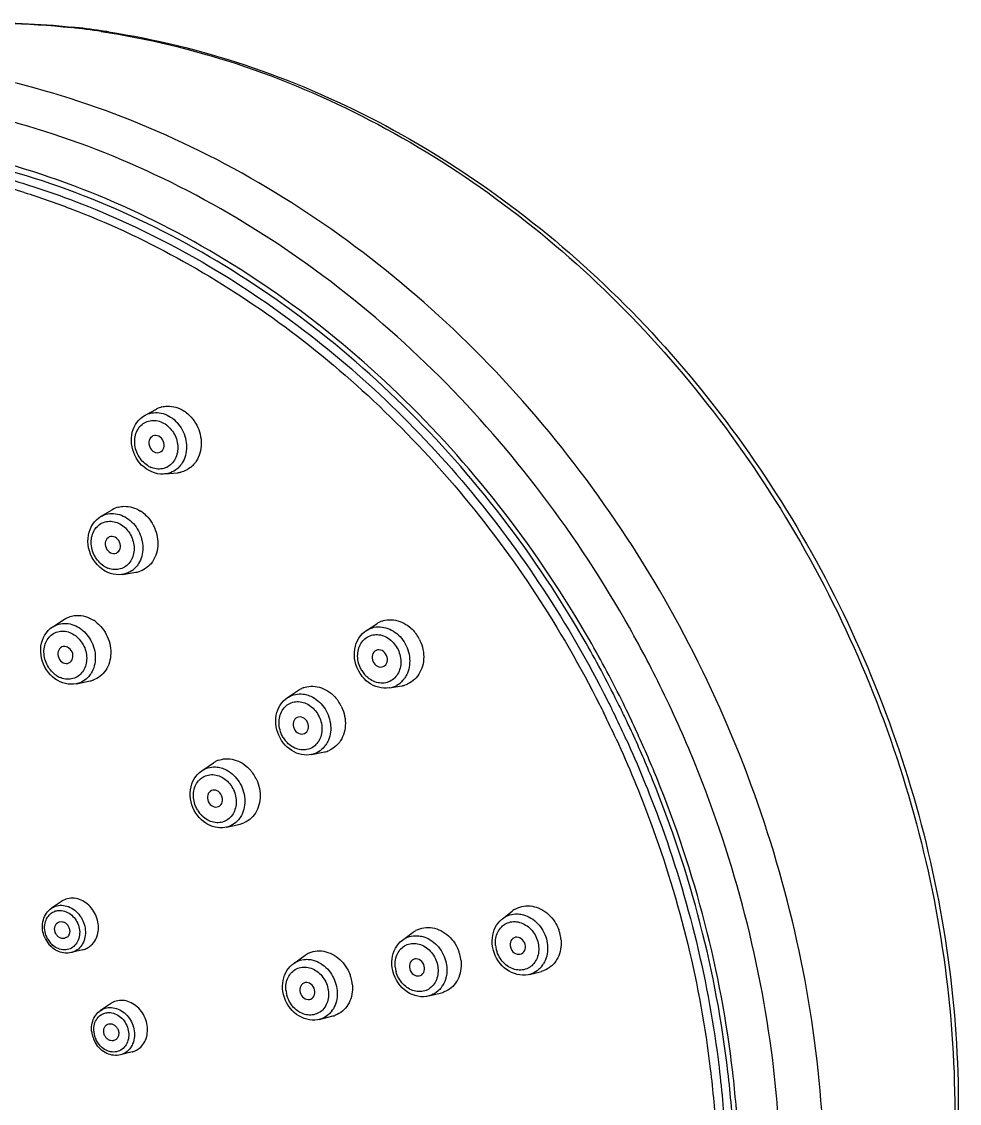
# Model space of a CAD drawing. Extents: x 13222 to 13816, y -23073 to -22653.
# Drawn here: x 13720.34 to 13741.84, y -22792.31 to -22767.52 of the extents above; entities that cross this region are included whole.
import ezdxf

# ---------------------------------------------------------------- set-up
doc = ezdxf.new("R2010")
doc.units = 0
doc.header["$MEASUREMENT"] = 0
doc.layers.get('0').update_dxf_attribs({"linetype": 'CONTINUOUS'})
doc.layers.add('02___PRT_ALL_AXES', color=7, linetype='CONTINUOUS')

msp = doc.modelspace()

# ---------------------------------------------------------------- linework, layer by layer
at = {"color": 7, "linetype": 'Continuous'}
for p, q in [((13723.167, -22776.542), (13723.426, -22776.401)), ((13723.189, -22777.767), (13723.137, -22777.726)), ((13723.215, -22777.784), (13723.189, -22777.767)), ((13723.619, -22777.887), (13723.917, -22777.857)), ((13722.149, -22778.864), (13722.416, -22778.706)), ((13722.183, -22780.065), (13722.127, -22780.02)), ((13722.217, -22780.089), (13722.183, -22780.065)), ((13722.653, -22780.188), (13722.959, -22780.139)), ((13721.049, -22781.392), (13721.322, -22781.216)), ((13728.241, -22781.474), (13728.48, -22781.318)), ((13721.102, -22782.58), (13721.048, -22782.536)), ((13721.134, -22782.601), (13721.102, -22782.58)), ((13728.147, -22782.527), (13728.121, -22782.493)), ((13721.596, -22782.695), (13721.912, -22782.628)), ((13726.433, -22783.013), (13726.686, -22782.845)), ((13728.77, -22782.789), (13729.053, -22782.742)), ((13734.342, -22783.829), (13734.32, -22783.783)), ((13734.431, -22783.774), (13734.414, -22783.737)), ((13726.341, -22784.056), (13726.318, -22784.025)), ((13726.981, -22784.318), (13727.28, -22784.258)), ((13724.467, -22784.688), (13724.734, -22784.508)), ((13724.376, -22785.721), (13724.356, -22785.694)), ((13725.031, -22785.982), (13725.345, -22785.91)), ((13721.249, -22787.685), (13721.02, -22787.84)), ((13731.36, -22788.082), (13731.586, -22787.905)), ((13729.071, -22788.57), (13729.315, -22788.389)), ((13721.744, -22788.79), (13721.476, -22788.857)), ((13731.17, -22788.856), (13731.156, -22788.809)), ((13726.576, -22789.103), (13726.838, -22788.918)), ((13731.197, -22788.922), (13731.17, -22788.856)), ((13728.871, -22789.357), (13728.855, -22789.305)), ((13731.978, -22789.357), (13732.254, -22789.286)), ((13728.898, -22789.425), (13728.871, -22789.357)), ((13729.672, -22789.851), (13729.966, -22789.776)), ((13722.374, -22790.027), (13722.146, -22790.183)), ((13726.363, -22789.887), (13726.349, -22789.843)), ((13726.388, -22789.952), (13726.363, -22789.887)), ((13727.162, -22790.388), (13727.474, -22790.309)), ((13722.87, -22791.132), (13722.601, -22791.199))]:
    msp.add_line(p, q, dxfattribs=at)
for points in [[(13723.137, -22777.726), (13723.088, -22777.681), (13723.043, -22777.631), (13723.002, -22777.577), (13722.965, -22777.519), (13722.933, -22777.459), (13722.906, -22777.395), (13722.885, -22777.33), (13722.869, -22777.263), (13722.858, -22777.196), (13722.854, -22777.129), (13722.855, -22777.062), (13722.862, -22776.996), (13722.875, -22776.932), (13722.894, -22776.87), (13722.918, -22776.811), (13722.947, -22776.756), (13722.982, -22776.704), (13723.021, -22776.657), (13723.064, -22776.614), (13723.111, -22776.577), (13723.167, -22776.542)], [(13723.619, -22777.887), (13723.585, -22777.89), (13723.518, -22777.889), (13723.451, -22777.88), (13723.385, -22777.864), (13723.321, -22777.84), (13723.258, -22777.81), (13723.215, -22777.784)], [(13722.127, -22780.02), (13722.075, -22779.97), (13722.028, -22779.914), (13721.986, -22779.854), (13721.949, -22779.79), (13721.917, -22779.722), (13721.892, -22779.652), (13721.874, -22779.581), (13721.862, -22779.508), (13721.857, -22779.435), (13721.859, -22779.363), (13721.868, -22779.292), (13721.883, -22779.223), (13721.905, -22779.158), (13721.934, -22779.096), (13721.968, -22779.037), (13722.008, -22778.984), (13722.054, -22778.937), (13722.104, -22778.895), (13722.149, -22778.865)], [(13722.654, -22780.188), (13722.63, -22780.191), (13722.566, -22780.195), (13722.503, -22780.192), (13722.439, -22780.182), (13722.376, -22780.165), (13722.315, -22780.142), (13722.255, -22780.112), (13722.217, -22780.089)], [(13721.048, -22782.536), (13720.997, -22782.487), (13720.95, -22782.434), (13720.908, -22782.375), (13720.872, -22782.313), (13720.84, -22782.248), (13720.815, -22782.181), (13720.795, -22782.111), (13720.782, -22782.041), (13720.775, -22781.97), (13720.775, -22781.899), (13720.781, -22781.83), (13720.794, -22781.762), (13720.813, -22781.697), (13720.839, -22781.635), (13720.87, -22781.577), (13720.907, -22781.524), (13720.949, -22781.475), (13720.995, -22781.431), (13721.048, -22781.393)], [(13728.059, -22782.392), (13728.028, -22782.326), (13728.003, -22782.257), (13727.985, -22782.186), (13727.972, -22782.115), (13727.967, -22782.043), (13727.968, -22781.972), (13727.976, -22781.903), (13727.99, -22781.835), (13728.01, -22781.769), (13728.037, -22781.707), (13728.07, -22781.649), (13728.109, -22781.595), (13728.153, -22781.546), (13728.201, -22781.503), (13728.242, -22781.474)], [(13721.599, -22782.694), (13721.584, -22782.697), (13721.524, -22782.705), (13721.463, -22782.707), (13721.402, -22782.702), (13721.342, -22782.691), (13721.282, -22782.673), (13721.223, -22782.65), (13721.166, -22782.621), (13721.134, -22782.601)], [(13728.121, -22782.493), (13728.096, -22782.456), (13728.059, -22782.392)], [(13728.771, -22782.789), (13728.761, -22782.791), (13728.701, -22782.797), (13728.64, -22782.796), (13728.579, -22782.789), (13728.518, -22782.776), (13728.459, -22782.757), (13728.4, -22782.732), (13728.344, -22782.701), (13728.29, -22782.665), (13728.239, -22782.624), (13728.191, -22782.578), (13728.147, -22782.527)], [(13726.263, -22783.937), (13726.232, -22783.876), (13726.208, -22783.812), (13726.188, -22783.747), (13726.174, -22783.68), (13726.166, -22783.614), (13726.164, -22783.547), (13726.167, -22783.481), (13726.176, -22783.417), (13726.191, -22783.354), (13726.211, -22783.294), (13726.237, -22783.237), (13726.267, -22783.183), (13726.303, -22783.132), (13726.344, -22783.087), (13726.389, -22783.046), (13726.435, -22783.012)], [(13726.318, -22784.025), (13726.298, -22783.996), (13726.263, -22783.937)], [(13726.981, -22784.318), (13726.93, -22784.325), (13726.872, -22784.328), (13726.813, -22784.326), (13726.754, -22784.317), (13726.696, -22784.302), (13726.639, -22784.282), (13726.583, -22784.257), (13726.529, -22784.226), (13726.478, -22784.19), (13726.429, -22784.15), (13726.383, -22784.105), (13726.341, -22784.056)], [(13724.296, -22785.598), (13724.266, -22785.534), (13724.241, -22785.467), (13724.222, -22785.399), (13724.209, -22785.329), (13724.203, -22785.26), (13724.202, -22785.191), (13724.208, -22785.123), (13724.221, -22785.056), (13724.239, -22784.992), (13724.263, -22784.931), (13724.293, -22784.874), (13724.329, -22784.82), (13724.37, -22784.771), (13724.415, -22784.727), (13724.469, -22784.687)], [(13724.356, -22785.694), (13724.333, -22785.66), (13724.296, -22785.598)], [(13725.031, -22785.983), (13724.996, -22785.989), (13724.941, -22785.995), (13724.885, -22785.996), (13724.828, -22785.991), (13724.772, -22785.981), (13724.716, -22785.965), (13724.661, -22785.944), (13724.608, -22785.918), (13724.557, -22785.888), (13724.507, -22785.852), (13724.461, -22785.813), (13724.417, -22785.769), (13724.376, -22785.721)], [(13731.135, -22788.714), (13731.128, -22788.649), (13731.126, -22788.584), (13731.13, -22788.52), (13731.139, -22788.458), (13731.153, -22788.397), (13731.173, -22788.338), (13731.198, -22788.283), (13731.228, -22788.23), (13731.262, -22788.181), (13731.3, -22788.136), (13731.343, -22788.096), (13731.36, -22788.082)], [(13728.833, -22789.202), (13728.826, -22789.135), (13728.825, -22789.068), (13728.83, -22789.002), (13728.841, -22788.937), (13728.858, -22788.875), (13728.88, -22788.815), (13728.908, -22788.758), (13728.94, -22788.706), (13728.978, -22788.657), (13729.02, -22788.613), (13729.07, -22788.57)], [(13731.156, -22788.809), (13731.148, -22788.779), (13731.135, -22788.714)], [(13731.978, -22789.357), (13731.95, -22789.363), (13731.887, -22789.372), (13731.824, -22789.374), (13731.76, -22789.369), (13731.696, -22789.357), (13731.634, -22789.339), (13731.572, -22789.314), (13731.513, -22789.283), (13731.456, -22789.246), (13731.403, -22789.203), (13731.353, -22789.156), (13731.307, -22789.103), (13731.265, -22789.047), (13731.228, -22788.986), (13731.197, -22788.922)], [(13726.329, -22789.749), (13726.322, -22789.684), (13726.32, -22789.62), (13726.324, -22789.556), (13726.333, -22789.494), (13726.347, -22789.433), (13726.367, -22789.375), (13726.391, -22789.319), (13726.421, -22789.267), (13726.455, -22789.218), (13726.494, -22789.174), (13726.536, -22789.133), (13726.576, -22789.103)], [(13728.855, -22789.305), (13728.846, -22789.27), (13728.833, -22789.202)], [(13729.672, -22789.851), (13729.62, -22789.861), (13729.555, -22789.868), (13729.49, -22789.867), (13729.424, -22789.858), (13729.358, -22789.842), (13729.294, -22789.819), (13729.232, -22789.79), (13729.173, -22789.753), (13729.116, -22789.711), (13729.063, -22789.663), (13729.015, -22789.61), (13728.971, -22789.552), (13728.932, -22789.49), (13728.898, -22789.425)], [(13726.349, -22789.843), (13726.342, -22789.813), (13726.329, -22789.749)], [(13727.162, -22790.388), (13727.12, -22790.397), (13727.059, -22790.404), (13726.997, -22790.404), (13726.935, -22790.398), (13726.873, -22790.385), (13726.812, -22790.366), (13726.752, -22790.34), (13726.695, -22790.309), (13726.64, -22790.272), (13726.588, -22790.229), (13726.539, -22790.182), (13726.495, -22790.13), (13726.455, -22790.074), (13726.419, -22790.015), (13726.388, -22789.952)]]:
    msp.add_lwpolyline(points, dxfattribs=at)
for centre, radius, start, end in [((13719.497, -22785.552), 18.005, 81.4991, 83.6721), ((13719.563, -22785.701), 18.159, 81.7744, 83.9295), ((13719.542, -22785.848), 18.307, 81.2363, 81.7766), ((13714.838, -22789.069), 18.49, 72.5043, 74.5164), ((13723.691, -22776.886), 0.553, 104.6541, 118.6466), ((13723.643, -22777.09), 0.768, 56.0429, 57.1358), ((13723.632, -22777.107), 0.789, 51.9231, 56.0297), ((13723.523, -22777.224), 0.557, 237.1401, 241.3565), ((13723.511, -22777.246), 0.532, 241.336, 247.7409), ((13723.859, -22777.286), 0.574, 275.8324, 283.3575), ((13722.697, -22779.177), 0.549, 104.7324, 120.8679), ((13722.649, -22779.384), 0.768, 56.0757, 57.1359), ((13722.638, -22779.401), 0.789, 51.9235, 56.0623), ((13722.525, -22779.53), 0.556, 237.1399, 241.363), ((13722.513, -22779.552), 0.531, 241.3428, 247.7157), ((13722.566, -22779.672), 0.524, 303.3985, 316.1402), ((13722.872, -22779.587), 0.559, 279.0075, 289.4672), ((13721.57, -22781.884), 0.768, 56.1048, 57.1359), ((13721.558, -22781.901), 0.788, 51.9139, 56.091), ((13728.787, -22781.787), 0.56, 115.533, 123.1734), ((13728.79, -22781.794), 0.567, 109.0499, 115.5514), ((13728.667, -22782.071), 0.884, 35.762, 40.5627), ((13728.661, -22782.076), 0.892, 35.2499, 35.7681), ((13728.646, -22782.086), 0.91, 26.3241, 35.2249), ((13721.441, -22782.043), 0.554, 237.1396, 241.3747), ((13721.429, -22782.065), 0.529, 241.3549, 247.6986), ((13721.445, -22782.154), 0.572, 322.2769, 328.2461), ((13721.797, -22782.088), 0.552, 281.9626, 289.2109), ((13728.708, -22782.05), 0.665, 211.0823, 215.768), ((13728.693, -22782.062), 0.647, 215.7434, 225.1771), ((13726.992, -22783.307), 0.554, 115.7485, 123.5931), ((13726.996, -22783.313), 0.562, 109.232, 115.7673), ((13728.684, -22782.274), 0.523, 279.6121, 300.743), ((13728.677, -22782.265), 0.533, 300.8585, 313.4877), ((13728.959, -22782.184), 0.566, 279.5237, 286.7362), ((13726.871, -22783.597), 0.884, 35.7618, 40.5612), ((13726.865, -22783.602), 0.892, 35.2664, 35.7681), ((13726.85, -22783.612), 0.91, 26.3275, 35.2415), ((13710.642, -22794.739), 25.902, 24.821, 26.2587), ((13710.635, -22794.741), 26.097, 25.586, 26.2545), ((13710.544, -22794.782), 26.301, 24.8302, 26.2461), ((13710.614, -22794.751), 25.726, 24.8135, 26.261), ((13710.625, -22794.746), 26.108, 24.8279, 25.586), ((13726.904, -22783.583), 0.664, 211.0936, 215.768), ((13726.889, -22783.594), 0.646, 215.7431, 225.1546), ((13726.846, -22783.777), 0.565, 319.7233, 325.7835), ((13710.637, -22794.741), 25.906, 24.572, 24.821), ((13727.169, -22783.706), 0.563, 281.3842, 292.797), ((13725.041, -22784.964), 0.549, 116.1177, 123.973), ((13725.044, -22784.97), 0.557, 109.5586, 116.1367), ((13724.918, -22785.257), 0.884, 35.7616, 40.5689), ((13724.911, -22785.262), 0.892, 35.281, 35.7681), ((13724.896, -22785.272), 0.91, 26.3133, 35.256), ((13724.94, -22785.253), 0.663, 211.1013, 215.768), ((13724.925, -22785.264), 0.644, 215.7429, 225.1393), ((13725.22, -22785.366), 0.558, 282.9912, 292.3848), ((13731.939, -22788.356), 0.573, 119.5092, 128.0705), ((13721.466, -22788.251), 0.652, 204.7364, 214.5514), ((13721.41, -22788.277), 0.545, 210.0984, 215.7559), ((13729.652, -22788.845), 0.566, 119.778, 126.5248), ((13729.645, -22788.834), 0.554, 113.3261, 119.7822), ((13731.799, -22788.649), 0.91, 16.0297, 20.3143), ((13731.806, -22788.646), 0.902, 15.5978, 16.0243), ((13731.82, -22788.643), 0.888, 6.0608, 15.6231), ((13721.455, -22788.259), 0.638, 214.5767, 215.7676), ((13721.445, -22788.266), 0.627, 215.7369, 225.842), ((13721.393, -22788.29), 0.524, 215.715, 227.2002), ((13731.85, -22788.627), 0.649, 186.2255, 190.9115), ((13731.862, -22788.624), 0.662, 190.9084, 195.6111), ((13727.157, -22789.372), 0.554, 113.7706, 125.2047), ((13729.507, -22789.142), 0.911, 16.016, 20.3124), ((13729.515, -22789.14), 0.903, 15.5978, 16.0106), ((13729.528, -22789.137), 0.889, 6.0634, 15.6237), ((13729.548, -22789.123), 0.648, 186.2479, 190.9229), ((13729.56, -22789.12), 0.661, 190.9198, 195.6111), ((13731.811, -22788.813), 0.576, 317.2605, 329.2354), ((13732.115, -22788.741), 0.562, 284.2971, 290.4517), ((13727.014, -22789.679), 0.91, 15.6045, 20.3205), ((13727.034, -22789.673), 0.888, 6.0479, 15.6244), ((13727.041, -22789.662), 0.646, 186.2632, 190.9307), ((13727.053, -22789.659), 0.659, 190.9276, 195.611), ((13729.498, -22789.307), 0.58, 323.3796, 329.3175), ((13729.829, -22789.237), 0.556, 284.1827, 290.2131), ((13726.989, -22789.85), 0.575, 323.4956, 329.4409), ((13727.34, -22789.775), 0.551, 284.0669, 289.8177), ((13722.568, -22790.599), 0.628, 185.0458, 190.3512), ((13722.58, -22790.596), 0.64, 190.3463, 195.602), ((13722.584, -22790.596), 0.644, 195.5981, 196.5094), ((13722.593, -22790.593), 0.654, 196.5268, 206.1366), ((13722.516, -22790.621), 0.526, 184.2472, 189.9192), ((13722.53, -22790.619), 0.54, 189.9137, 195.6053), ((13722.542, -22790.615), 0.553, 195.6233, 206.7052)]:
    msp.add_arc(centre, radius, start, end, dxfattribs=at)
at = {"color": 7, "linetype": 'Continuous', "extrusion": (0, 0, -1)}
for centre, major_axis, ratio in [((13723.429, -22777.201), (-0.08, 0.186), 0.837437), ((13722.428, -22779.515), (-0.081, 0.184), 0.8369), ((13721.341, -22782.035), (-0.082, 0.183), 0.836588), ((13728.548, -22782.114), (-0.082, 0.185), 0.83997), ((13726.738, -22783.652), (-0.082, 0.184), 0.837915), ((13724.77, -22785.326), (-0.082, 0.183), 0.836773), ((13731.712, -22788.699), (-0.084, 0.184), 0.840177), ((13729.402, -22789.196), (-0.083, 0.184), 0.837997), ((13726.889, -22789.737), (-0.082, 0.183), 0.836788)]:
    msp.add_ellipse(centre, major_axis=major_axis, ratio=ratio, dxfattribs=at)
at = {"color": 7, "linetype": 'Continuous'}
for points, start_tangent, end_tangent in [([(13716.171, -22767.897), (13718.421, -22767.588), (13721.482, -22767.657)], (0.978866, 0.204502), (0.993915, -0.110146)), ([(13716.171, -22767.897), (13719.212, -22767.549), (13721.483, -22767.644)], (0.978854, 0.204561), (0.994397, -0.10571)), ([(13722.159, -22767.745), (13725.277, -22768.49), (13728.316, -22769.774), (13731.198, -22771.563), (13733.849, -22773.813), (13736.201, -22776.466), (13738.194, -22779.453), (13739.777, -22782.699), (13740.911, -22786.121), (13741.565, -22789.631), (13741.723, -22793.14), (13741.382, -22796.558), (13740.549, -22799.797), (13739.247, -22802.775), (13737.551, -22805.362)], (0.989019, -0.147788), (-0.618485, -0.785797)), ([(13722.332, -22767.754), (13725.454, -22768.512), (13728.49, -22769.804), (13731.37, -22771.601), (13734.013, -22773.853), (13736.354, -22776.506), (13738.333, -22779.488), (13739.902, -22782.726), (13741.019, -22786.137), (13741.658, -22789.634), (13741.802, -22793.131), (13741.449, -22796.535), (13740.606, -22799.765), (13739.298, -22802.732), (13737.558, -22805.368)], (0.988326, -0.152357), (-0.621625, -0.783315)), ([(13734.34, -22807.739), (13736.152, -22804.996), (13737.51, -22801.902), (13738.379, -22798.535), (13738.737, -22794.983), (13738.575, -22791.335), (13737.897, -22787.685), (13736.721, -22784.126), (13735.076, -22780.75), (13733.005, -22777.643), (13730.561, -22774.884), (13727.805, -22772.543), (13724.809, -22770.682), (13721.649, -22769.347), (13718.407, -22768.572)], (0.62277, 0.782405), (-0.989019, 0.147788)), ([(13734.971, -22782.733), (13734.166, -22781.222), (13732.144, -22778.19), (13729.758, -22775.498), (13727.069, -22773.215), (13724.145, -22771.399), (13721.062, -22770.097), (13717.898, -22769.341)], (-0.442198, 0.896918), (-0.989019, 0.147788)), ([(13734.134, -22783.151), (13733.356, -22781.69), (13731.414, -22778.782), (13729.123, -22776.199), (13726.542, -22774.009), (13723.736, -22772.267), (13720.777, -22771.017), (13717.74, -22770.292), (13714.703, -22770.11), (13711.744, -22770.475), (13709.349, -22771.208)], (-0.442229, 0.896902), (-0.929406, -0.36906)), ([(13734.04, -22783.197), (13733.277, -22781.763), (13731.354, -22778.878), (13729.085, -22776.317), (13726.528, -22774.143), (13723.747, -22772.413), (13720.815, -22771.171), (13717.807, -22770.449), (13714.797, -22770.266), (13711.865, -22770.626), (13709.418, -22771.382)], (-0.442359, 0.896838), (-0.927446, -0.373957)), ([(13709.474, -22771.525), (13711.446, -22770.894), (13713.913, -22770.491), (13716.451, -22770.481), (13719.013, -22770.864), (13720.452, -22771.252)], (0.929474, 0.368886), (0.954395, -0.298545)), ([(13720.397, -22771.435), (13721.45, -22771.801), (13723.9, -22772.933), (13726.234, -22774.412), (13728.408, -22776.212), (13730.382, -22778.298), (13732.119, -22780.632), (13733.587, -22783.17), (13733.686, -22783.368)], (0.953755, -0.300584), (0.442462, -0.896787)), ([(13720.452, -22771.252), (13721.551, -22771.633), (13724.018, -22772.772), (13726.368, -22774.262), (13728.557, -22776.074), (13730.544, -22778.174), (13732.293, -22780.524), (13733.77, -22783.079), (13733.87, -22783.28)], (0.954395, -0.298545), (0.442426, -0.896805)), ([(13723.551, -22776.351), (13723.678, -22776.333), (13723.873, -22776.358), (13724.06, -22776.445)], (0.967305, 0.253614), (0.839969, -0.542634)), ([(13723.221, -22777.692), (13723.103, -22777.591), (13723.01, -22777.459), (13722.95, -22777.307), (13722.929, -22777.148), (13722.948, -22776.995), (13723.006, -22776.859), (13723.098, -22776.752), (13723.216, -22776.684), (13723.351, -22776.659), (13723.491, -22776.678), (13723.625, -22776.741)], (-0.84006, 0.542493), (0.840102, -0.542428)), ([(13723.167, -22776.542), (13723.233, -22776.512), (13723.404, -22776.479), (13723.582, -22776.503), (13723.753, -22776.583)], (0.878041, 0.478586), (0.840038, -0.542528)), ([(13723.753, -22776.583), (13723.902, -22776.71), (13724.019, -22776.877), (13724.093, -22777.068), (13724.118, -22777.269), (13724.092, -22777.463), (13724.018, -22777.635), (13723.983, -22777.684)], (0.840006, -0.542578), (-0.615127, -0.788428)), ([(13724.118, -22776.486), (13724.224, -22776.585), (13724.351, -22776.767), (13724.43, -22776.978), (13724.456, -22777.198), (13724.424, -22777.411), (13724.34, -22777.594), (13724.259, -22777.695)], (0.78733, -0.616532), (-0.709456, -0.70475)), ([(13723.625, -22776.741), (13723.743, -22776.841), (13723.836, -22776.972), (13723.896, -22777.123), (13723.917, -22777.282), (13723.899, -22777.436), (13723.841, -22777.572), (13723.75, -22777.679), (13723.631, -22777.748), (13723.496, -22777.774), (13723.355, -22777.754), (13723.31, -22777.738)], (0.840048, -0.542512), (-0.925709, 0.378236)), ([(13723.9, -22777.77), (13723.75, -22777.857), (13723.62, -22777.887)], (-0.769229, -0.638973), (-0.994795, -0.101901)), ([(13723.983, -22777.684), (13723.9, -22777.77)], (-0.615127, -0.788428), (-0.769229, -0.638973)), ([(13724.259, -22777.695), (13724.211, -22777.737), (13724.051, -22777.827), (13723.991, -22777.844)], (-0.709456, -0.70475), (-0.972877, -0.231323)), ([(13722.558, -22778.646), (13722.684, -22778.628), (13722.879, -22778.653), (13723.066, -22778.739)], (0.966973, 0.254878), (0.839969, -0.542634)), ([(13722.149, -22778.865), (13722.232, -22778.825), (13722.402, -22778.792), (13722.579, -22778.817), (13722.749, -22778.896)], (0.858995, 0.511983), (0.840037, -0.542529)), ([(13722.749, -22778.896), (13722.899, -22779.023), (13723.015, -22779.188), (13723.089, -22779.379), (13723.115, -22779.578), (13723.09, -22779.771), (13723.017, -22779.941)], (0.840008, -0.542575), (-0.528542, -0.848907)), ([(13723.124, -22778.78), (13723.23, -22778.879), (13723.356, -22779.062), (13723.436, -22779.272), (13723.461, -22779.491), (13723.43, -22779.703), (13723.346, -22779.885), (13723.328, -22779.911)], (0.787336, -0.616524), (-0.591305, -0.806448)), ([(13722.223, -22779.997), (13722.106, -22779.896), (13722.013, -22779.765), (13721.953, -22779.615), (13721.932, -22779.457), (13721.951, -22779.304), (13722.008, -22779.169), (13722.099, -22779.064), (13722.217, -22778.996), (13722.351, -22778.97), (13722.491, -22778.99), (13722.624, -22779.052)], (-0.840058, 0.542496), (0.840099, -0.542433)), ([(13722.624, -22779.052), (13722.742, -22779.152), (13722.835, -22779.283), (13722.894, -22779.433), (13722.916, -22779.591), (13722.897, -22779.744), (13722.84, -22779.879), (13722.749, -22779.985), (13722.632, -22780.053), (13722.497, -22780.079), (13722.357, -22780.059), (13722.312, -22780.043)], (0.840051, -0.542507), (-0.925541, 0.378647)), ([(13722.854, -22780.11), (13722.752, -22780.162), (13722.654, -22780.188)], (-0.835078, -0.550131), (-0.987191, -0.159541)), ([(13723.017, -22779.941), (13722.944, -22780.035)], (-0.528542, -0.848907), (-0.693855, -0.720115)), ([(13723.328, -22779.911), (13723.218, -22780.026), (13723.058, -22780.114)], (-0.591305, -0.806448), (-0.942547, -0.334073)), ([(13721.478, -22781.147), (13721.605, -22781.128), (13721.799, -22781.153), (13721.986, -22781.239)], (0.966215, 0.257736), (0.839969, -0.542634)), ([(13721.049, -22781.392), (13721.146, -22781.343), (13721.315, -22781.311), (13721.491, -22781.335), (13721.661, -22781.414)], (0.840602, 0.541654), (0.840037, -0.542529)), ([(13721.322, -22781.216), (13721.418, -22781.167), (13721.478, -22781.147)], (0.840528, 0.541768), (0.966215, 0.257736)), ([(13722.044, -22781.281), (13722.15, -22781.38), (13722.277, -22781.562), (13722.357, -22781.773), (13722.381, -22781.992), (13722.349, -22782.203), (13722.265, -22782.384), (13722.137, -22782.522), (13721.979, -22782.609)], (0.787237, -0.61665), (-0.944169, -0.329461)), ([(13728.605, -22781.257), (13728.667, -22781.24), (13728.86, -22781.23), (13729.056, -22781.283), (13729.235, -22781.395), (13729.339, -22781.497)], (0.945234, 0.326393), (0.650382, -0.759607)), ([(13721.14, -22782.509), (13721.022, -22782.409), (13720.93, -22782.278), (13720.871, -22782.129), (13720.849, -22781.972), (13720.868, -22781.82), (13720.925, -22781.686), (13721.015, -22781.581), (13721.132, -22781.513), (13721.266, -22781.488), (13721.405, -22781.508), (13721.538, -22781.57)], (-0.840057, 0.542497), (0.840096, -0.542438)), ([(13721.538, -22781.57), (13721.656, -22781.67), (13721.748, -22781.8), (13721.808, -22781.949), (13721.829, -22782.106), (13721.811, -22782.258), (13721.754, -22782.392), (13721.663, -22782.497), (13721.546, -22782.565), (13721.413, -22782.59), (13721.273, -22782.571), (13721.228, -22782.555)], (0.840054, -0.542502), (-0.925426, 0.378928)), ([(13721.661, -22781.414), (13721.81, -22781.541), (13721.926, -22781.706), (13722.001, -22781.896), (13722.027, -22782.094), (13722.003, -22782.286), (13721.931, -22782.455)], (0.84001, -0.542571), (-0.526479, -0.850188)), ([(13728.138, -22782.394), (13728.09, -22782.298), (13728.048, -22782.142), (13728.045, -22781.984), (13728.083, -22781.838), (13728.157, -22781.714), (13728.263, -22781.625), (13728.391, -22781.576), (13728.53, -22781.571), (13728.67, -22781.612), (13728.799, -22781.694), (13728.905, -22781.809)], (-0.516387, 0.856356), (0.584688, -0.811258)), ([(13728.242, -22781.474), (13728.26, -22781.463), (13728.422, -22781.4), (13728.6, -22781.394), (13728.777, -22781.444), (13728.941, -22781.546), (13729.077, -22781.693)], (0.837885, 0.545848), (0.584601, -0.811321)), ([(13728.905, -22781.809), (13728.983, -22781.95), (13729.025, -22782.105), (13729.028, -22782.263), (13728.991, -22782.409), (13728.917, -22782.532), (13728.812, -22782.623), (13728.684, -22782.672), (13728.545, -22782.677), (13728.404, -22782.637), (13728.275, -22782.555), (13728.237, -22782.52)], (0.584615, -0.811311), (-0.709865, 0.704338)), ([(13729.077, -22781.693), (13729.175, -22781.872), (13729.228, -22782.069), (13729.229, -22782.268), (13729.181, -22782.453), (13729.122, -22782.561)], (0.584557, -0.811352), (-0.564716, -0.825285)), ([(13729.461, -22781.683), (13729.492, -22781.751), (13729.548, -22781.967), (13729.549, -22782.186), (13729.493, -22782.387), (13729.385, -22782.557)], (0.443725, -0.896163), (-0.66437, -0.747403)), ([(13721.816, -22782.588), (13721.668, -22782.674), (13721.599, -22782.694)], (-0.768045, -0.640396), (-0.977082, -0.212861)), ([(13721.897, -22782.504), (13721.816, -22782.588)], (-0.612068, -0.790806), (-0.768045, -0.640396)), ([(13729.122, -22782.561), (13729.085, -22782.609), (13729.044, -22782.652)], (-0.564716, -0.825285), (-0.726322, -0.687354)), ([(13729.385, -22782.557), (13729.238, -22782.676), (13729.122, -22782.726)], (-0.66437, -0.747403), (-0.957687, -0.287811)), ([(13726.811, -22782.783), (13726.873, -22782.766), (13727.065, -22782.755), (13727.26, -22782.808), (13727.439, -22782.92), (13727.543, -22783.022)], (0.944192, 0.329396), (0.650365, -0.759622)), ([(13737.747, -22793.929), (13737.584, -22791.549), (13736.921, -22787.988), (13735.772, -22784.516), (13734.971, -22782.733)], (-0.021134, 0.999777), (-0.442198, 0.896918)), ([(13726.335, -22783.926), (13726.287, -22783.831), (13726.245, -22783.675), (13726.242, -22783.518), (13726.279, -22783.373), (13726.353, -22783.25), (13726.458, -22783.161), (13726.585, -22783.112), (13726.723, -22783.108), (13726.862, -22783.149), (13726.991, -22783.23), (13727.097, -22783.345)], (-0.516553, 0.856255), (0.584683, -0.811262)), ([(13726.435, -22783.012), (13726.454, -22783), (13726.615, -22782.938), (13726.791, -22782.931), (13726.85, -22782.942)], (0.834667, 0.550755), (0.974314, -0.225196)), ([(13726.85, -22782.942), (13726.967, -22782.982), (13727.13, -22783.084), (13727.266, -22783.23)], (0.974314, -0.225196), (0.5846, -0.811321)), ([(13727.097, -22783.345), (13727.174, -22783.486), (13727.217, -22783.641), (13727.219, -22783.797), (13727.183, -22783.943), (13727.109, -22784.065), (13727.005, -22784.155), (13726.878, -22784.204), (13726.739, -22784.208), (13726.6, -22784.168), (13726.471, -22784.087), (13726.433, -22784.052)], (0.584618, -0.811308), (-0.70959, 0.704615)), ([(13727.266, -22783.23), (13727.364, -22783.409), (13727.416, -22783.605), (13727.419, -22783.803), (13727.371, -22783.987), (13727.313, -22784.094)], (0.58456, -0.81135), (-0.562712, -0.826653)), ([(13727.666, -22783.208), (13727.696, -22783.276), (13727.752, -22783.492), (13727.753, -22783.71), (13727.697, -22783.91), (13727.59, -22784.079), (13727.443, -22784.197), (13727.387, -22784.225)], (0.443775, -0.896138), (-0.921825, -0.387606)), ([(13736.663, -22793.184), (13736.531, -22791.586), (13735.898, -22788.199), (13734.804, -22784.896), (13734.342, -22783.829)], (-0.04978, 0.99876), (-0.418138, 0.908384)), ([(13736.77, -22793.112), (13736.642, -22791.6), (13736.003, -22788.182), (13734.898, -22784.851), (13734.431, -22783.774)], (-0.053927, 0.998545), (-0.418537, 0.9082)), ([(13733.966, -22783.955), (13734.757, -22785.865), (13735.61, -22788.666), (13736.127, -22791.523), (13736.262, -22793.031)], (0.419666, -0.907678), (0.057432, -0.998349)), ([(13734.197, -22783.968), (13734.949, -22785.792), (13735.807, -22788.613), (13736.328, -22791.489), (13736.473, -22793.192)], (0.415837, -0.909439), (0.049732, -0.998763)), ([(13727.277, -22784.142), (13727.144, -22784.255), (13726.982, -22784.317)], (-0.646848, -0.762619), (-0.980371, -0.197163)), ([(13724.468, -22784.687), (13724.49, -22784.673), (13724.65, -22784.611), (13724.824, -22784.605), (13724.883, -22784.616)], (0.830954, 0.556341), (0.97385, -0.227193)), ([(13724.858, -22784.446), (13724.919, -22784.428), (13725.111, -22784.417), (13725.306, -22784.469), (13725.485, -22784.58), (13725.589, -22784.683)], (0.9423, 0.334769), (0.650469, -0.759533)), ([(13724.373, -22785.595), (13724.325, -22785.5), (13724.283, -22785.345), (13724.28, -22785.189), (13724.317, -22785.044), (13724.39, -22784.923), (13724.494, -22784.834), (13724.62, -22784.786), (13724.758, -22784.781), (13724.897, -22784.821), (13725.025, -22784.903), (13725.131, -22785.018)], (-0.516667, 0.856186), (0.584679, -0.811265)), ([(13724.883, -22784.616), (13724.999, -22784.656), (13725.161, -22784.758), (13725.297, -22784.904)], (0.97385, -0.227193), (0.584601, -0.811321)), ([(13725.131, -22785.018), (13725.208, -22785.157), (13725.25, -22785.312), (13725.253, -22785.468), (13725.216, -22785.613), (13725.143, -22785.734), (13725.039, -22785.823), (13724.913, -22785.872), (13724.775, -22785.876), (13724.637, -22785.836), (13724.509, -22785.755), (13724.471, -22785.72)], (0.584623, -0.811305), (-0.709403, 0.704804)), ([(13725.297, -22784.904), (13725.395, -22785.082), (13725.447, -22785.277), (13725.45, -22785.475), (13725.403, -22785.657), (13725.377, -22785.713)], (0.584564, -0.811348), (-0.473397, -0.880849)), ([(13725.712, -22784.869), (13725.742, -22784.938), (13725.799, -22785.153), (13725.799, -22785.371), (13725.743, -22785.571), (13725.635, -22785.739), (13725.488, -22785.856), (13725.432, -22785.882)], (0.443553, -0.896248), (-0.924586, -0.380974)), ([(13725.31, -22785.811), (13725.179, -22785.923), (13725.033, -22785.982)], (-0.645315, -0.763917), (-0.974324, -0.225151)), ([(13725.377, -22785.713), (13725.31, -22785.811)], (-0.473397, -0.880849), (-0.645315, -0.763917)), ([(13721.02, -22787.84), (13721.113, -22787.794), (13721.26, -22787.772), (13721.413, -22787.803), (13721.555, -22787.886), (13721.674, -22788.011)], (0.827358, 0.561675), (0.584508, -0.811388)), ([(13731.657, -22787.857), (13731.713, -22787.83), (13731.898, -22787.786), (13732.096, -22787.804), (13732.286, -22787.884), (13732.456, -22788.019), (13732.589, -22788.197), (13732.652, -22788.333)], (0.870396, 0.492352), (0.347094, -0.93783)), ([(13720.874, -22788.524), (13720.85, -22788.466), (13720.815, -22788.285), (13720.835, -22788.107), (13720.906, -22787.954), (13721.02, -22787.84)], (-0.418694, 0.908127), (0.826884, 0.562373)), ([(13720.939, -22788.551), (13720.895, -22788.455), (13720.865, -22788.298), (13720.884, -22788.146), (13720.95, -22788.018), (13721.016, -22787.953)], (-0.501646, 0.865073), (0.802515, 0.596632)), ([(13721.016, -22787.953), (13721.054, -22787.929), (13721.139, -22787.897)], (0.802515, 0.596632), (0.975437, 0.220279)), ([(13721.139, -22787.897), (13721.183, -22787.89), (13721.323, -22787.906), (13721.456, -22787.975), (13721.565, -22788.086)], (0.975437, 0.220279), (0.584508, -0.811388)), ([(13721.674, -22788.011), (13721.757, -22788.166), (13721.797, -22788.336), (13721.789, -22788.505), (13721.734, -22788.656)], (0.584508, -0.811388), (-0.489655, -0.871916)), ([(13731.361, -22788.081), (13731.49, -22788.007), (13731.661, -22787.97), (13731.721, -22787.97)], (0.787589, 0.616201), (0.998279, -0.058646)), ([(13731.721, -22787.97), (13731.841, -22787.99), (13732.015, -22788.065), (13732.168, -22788.19), (13732.289, -22788.353), (13732.368, -22788.541)], (0.998279, -0.058646), (0.268991, -0.963143)), ([(13721.565, -22788.086), (13721.638, -22788.227), (13721.668, -22788.384), (13721.648, -22788.535), (13721.583, -22788.664), (13721.479, -22788.752), (13721.349, -22788.791), (13721.209, -22788.776), (13721.076, -22788.707), (13721.037, -22788.674)], (0.584508, -0.811388), (-0.734571, 0.678531)), ([(13721.138, -22788.451), (13721.103, -22788.381), (13721.093, -22788.305), (13721.11, -22788.234), (13721.15, -22788.18), (13721.161, -22788.172)], (-0.584508, 0.811388), (0.818408, 0.574637)), ([(13721.161, -22788.172), (13721.208, -22788.15), (13721.275, -22788.149), (13721.341, -22788.178), (13721.395, -22788.231)], (0.818408, 0.574637), (0.584508, -0.811388)), ([(13721.395, -22788.231), (13721.429, -22788.301), (13721.439, -22788.377), (13721.423, -22788.447), (13721.382, -22788.502), (13721.324, -22788.531), (13721.323, -22788.532)], (0.584508, -0.811388), (-0.973633, -0.22812)), ([(13729.426, -22788.325), (13729.609, -22788.281), (13729.806, -22788.299), (13729.996, -22788.378), (13730.165, -22788.513), (13730.298, -22788.691), (13730.361, -22788.826)], (0.918377, 0.395707), (0.347064, -0.937842)), ([(13731.205, -22788.697), (13731.201, -22788.645), (13731.217, -22788.491), (13731.273, -22788.355), (13731.362, -22788.246), (13731.479, -22788.175), (13731.614, -22788.146), (13731.756, -22788.163), (13731.893, -22788.224), (13732.013, -22788.323), (13732.108, -22788.453), (13732.169, -22788.601)], (-0.108262, 0.994122), (0.269094, -0.963114)), ([(13721.323, -22788.532), (13721.257, -22788.532), (13721.192, -22788.504), (13721.138, -22788.451)], (-0.973633, -0.22812), (-0.584508, 0.811388)), ([(13729.071, -22788.57), (13729.186, -22788.505), (13729.356, -22788.469), (13729.475, -22788.476)], (0.804069, 0.594536), (0.986474, -0.163916)), ([(13729.475, -22788.476), (13729.534, -22788.489), (13729.707, -22788.564), (13729.859, -22788.689), (13729.979, -22788.851), (13730.057, -22789.04)], (0.986474, -0.163916), (0.268991, -0.963143)), ([(13732.368, -22788.541), (13732.398, -22788.741), (13732.376, -22788.935), (13732.306, -22789.107)], (0.268941, -0.963157), (-0.51242, -0.858735)), ([(13732.703, -22788.549), (13732.707, -22788.622), (13732.683, -22788.834), (13732.604, -22789.023), (13732.525, -22789.127)], (0.104968, -0.994476), (-0.690039, -0.723772)), ([(13721.476, -22788.857), (13721.332, -22788.869), (13721.186, -22788.833), (13721.049, -22788.751), (13721.009, -22788.715)], (-0.96999, -0.243143), (-0.717949, 0.696096)), ([(13721.734, -22788.656), (13721.638, -22788.774), (13721.51, -22788.847), (13721.476, -22788.857)], (-0.489655, -0.871916), (-0.970191, -0.242341)), ([(13728.904, -22789.193), (13728.9, -22789.141), (13728.916, -22788.988), (13728.971, -22788.852), (13729.06, -22788.745), (13729.176, -22788.674), (13729.31, -22788.645), (13729.45, -22788.662), (13729.586, -22788.722), (13729.706, -22788.821), (13729.8, -22788.95), (13729.861, -22789.098)], (-0.10865, 0.99408), (0.269089, -0.963115)), ([(13732.169, -22788.601), (13732.193, -22788.758), (13732.177, -22788.911), (13732.122, -22789.048), (13732.033, -22789.156), (13731.917, -22789.228), (13731.782, -22789.257), (13731.64, -22789.241), (13731.503, -22789.181), (13731.382, -22789.081), (13731.287, -22788.951), (13731.225, -22788.802)], (0.269008, -0.963138), (-0.269085, 0.963116)), ([(13726.576, -22789.103), (13726.68, -22789.047), (13726.848, -22789.011), (13726.965, -22789.018)], (0.818004, 0.575212), (0.986064, -0.166369)), ([(13726.934, -22788.864), (13727.115, -22788.819), (13727.311, -22788.836), (13727.501, -22788.915), (13727.671, -22789.049), (13727.803, -22789.227), (13727.867, -22789.363)], (0.915496, 0.402327), (0.347178, -0.937799)), ([(13726.965, -22789.018), (13727.024, -22789.031), (13727.195, -22789.106), (13727.347, -22789.23), (13727.466, -22789.393), (13727.544, -22789.581)], (0.986064, -0.166369), (0.268992, -0.963142)), ([(13730.057, -22789.04), (13730.087, -22789.239), (13730.066, -22789.432), (13729.997, -22789.603)], (0.268944, -0.963156), (-0.510482, -0.859889)), ([(13730.412, -22789.043), (13730.416, -22789.116), (13730.392, -22789.327), (13730.313, -22789.516), (13730.309, -22789.522)], (0.105002, -0.994472), (-0.532894, -0.846182)), ([(13726.399, -22789.732), (13726.395, -22789.681), (13726.411, -22789.528), (13726.465, -22789.393), (13726.553, -22789.286), (13726.669, -22789.215), (13726.802, -22789.187), (13726.941, -22789.203), (13727.076, -22789.263), (13727.196, -22789.362), (13727.29, -22789.491), (13727.351, -22789.638)], (-0.108916, 0.994051), (0.269084, -0.963117)), ([(13729.861, -22789.098), (13729.885, -22789.255), (13729.869, -22789.407), (13729.815, -22789.543), (13729.726, -22789.651), (13729.611, -22789.723), (13729.477, -22789.751), (13729.336, -22789.735), (13729.2, -22789.675), (13729.08, -22789.576), (13728.985, -22789.446), (13728.924, -22789.298)], (0.269013, -0.963137), (-0.269083, 0.963117)), ([(13732.234, -22789.204), (13732.191, -22789.245), (13732.042, -22789.336), (13731.978, -22789.356)], (-0.679625, -0.733559), (-0.968799, -0.247849)), ([(13732.525, -22789.127), (13732.477, -22789.171), (13732.311, -22789.268)], (-0.690039, -0.723772), (-0.936857, -0.349713)), ([(13730.309, -22789.522), (13730.187, -22789.663), (13730.021, -22789.759)], (-0.532894, -0.846182), (-0.938308, -0.345801)), ([(13727.351, -22789.638), (13727.375, -22789.794), (13727.359, -22789.946), (13727.305, -22790.081), (13727.217, -22790.189), (13727.101, -22790.26), (13726.968, -22790.288), (13726.829, -22790.272), (13726.694, -22790.212), (13726.574, -22790.113), (13726.48, -22789.984), (13726.419, -22789.837)], (0.269018, -0.963135), (-0.269082, 0.963117)), ([(13727.544, -22789.581), (13727.574, -22789.779), (13727.553, -22789.971), (13727.484, -22790.142)], (0.268948, -0.963155), (-0.508641, -0.860978)), ([(13727.918, -22789.58), (13727.922, -22789.653), (13727.898, -22789.864), (13727.819, -22790.052), (13727.692, -22790.199), (13727.526, -22790.293)], (0.10472, -0.994502), (-0.940679, -0.339297)), ([(13729.963, -22789.653), (13729.883, -22789.74), (13729.736, -22789.83), (13729.672, -22789.851)], (-0.596728, -0.802444), (-0.969274, -0.245984)), ([(13721.942, -22790.654), (13721.94, -22790.596), (13721.966, -22790.431), (13722.037, -22790.289), (13722.146, -22790.183)], (-0.087735, 0.996144), (0.826884, 0.562373)), ([(13722.126, -22790.308), (13722.203, -22790.259), (13722.245, -22790.244)], (0.767885, 0.640588), (0.961499, 0.274809)), ([(13722.146, -22790.183), (13722.15, -22790.18), (13722.286, -22790.123), (13722.437, -22790.119), (13722.588, -22790.168), (13722.723, -22790.265), (13722.831, -22790.402), (13722.901, -22790.564)], (0.826894, 0.562358), (0.268882, -0.963173)), ([(13722.245, -22790.244), (13722.336, -22790.231), (13722.476, -22790.258), (13722.605, -22790.336), (13722.709, -22790.456), (13722.774, -22790.602)], (0.961499, 0.274809), (0.268882, -0.963173)), ([(13727.451, -22790.192), (13727.372, -22790.278), (13727.226, -22790.367), (13727.162, -22790.388)], (-0.595115, -0.803641), (-0.969744, -0.244124)), ([(13721.991, -22790.66), (13721.99, -22790.609), (13722.019, -22790.461), (13722.093, -22790.339), (13722.126, -22790.308)], (-0.073761, 0.997276), (0.767885, 0.640588)), ([(13722.227, -22790.718), (13722.219, -22790.642), (13722.237, -22790.572), (13722.279, -22790.519), (13722.286, -22790.514)], (-0.268882, 0.963173), (0.81846, 0.574564)), ([(13722.286, -22790.514), (13722.338, -22790.491), (13722.405, -22790.492), (13722.47, -22790.523), (13722.523, -22790.577), (13722.556, -22790.648)], (0.81846, 0.574564), (0.268882, -0.963173)), ([(13722.774, -22790.602), (13722.793, -22790.756), (13722.764, -22790.905), (13722.691, -22791.027), (13722.58, -22791.106), (13722.447, -22791.135), (13722.307, -22791.108), (13722.178, -22791.03), (13722.074, -22790.91), (13722.048, -22790.864)], (0.268882, -0.963173), (-0.449226, 0.893418)), ([(13722.448, -22790.874), (13722.445, -22790.875), (13722.378, -22790.873), (13722.313, -22790.843), (13722.26, -22790.789), (13722.227, -22790.718)], (-0.973524, -0.228583), (-0.268882, 0.963173)), ([(13722.556, -22790.648), (13722.564, -22790.724), (13722.546, -22790.794), (13722.504, -22790.847), (13722.448, -22790.874)], (0.268882, -0.963173), (-0.973524, -0.228583)), ([(13722.901, -22790.564), (13722.925, -22790.736), (13722.901, -22790.9), (13722.859, -22790.998)], (0.268882, -0.963173), (-0.489014, -0.872276)), ([(13722.601, -22791.199), (13722.447, -22791.21), (13722.29, -22791.166), (13722.147, -22791.07), (13722.035, -22790.933), (13722.006, -22790.881)], (-0.96999, -0.243143), (-0.440385, 0.897809)), ([(13722.859, -22790.998), (13722.831, -22791.041), (13722.723, -22791.146), (13722.601, -22791.199)], (-0.489014, -0.872276), (-0.969767, -0.244034))]:
    msp.add_spline(points, degree=3, dxfattribs=dict(at, start_tangent=start_tangent, end_tangent=end_tangent))
at = {"layer": '02___PRT_ALL_AXES', "color": 7, "linetype": 'Continuous'}
for points, start_tangent, end_tangent in [([(13721.962, -22787.869), (13721.842, -22787.74), (13721.699, -22787.652), (13721.544, -22787.611), (13721.391, -22787.622), (13721.252, -22787.683), (13721.249, -22787.685)], (-0.584508, 0.811388), (-0.826913, -0.56233)), ([(13721.883, -22788.727), (13721.959, -22788.662), (13722.046, -22788.53), (13722.092, -22788.371), (13722.092, -22788.197), (13722.048, -22788.025), (13721.962, -22787.869)], (0.825126, 0.564948), (-0.584508, 0.811388)), ([(13721.744, -22788.79), (13721.842, -22788.753), (13721.883, -22788.727)], (0.970026, 0.243001), (0.825126, 0.564948)), ([(13723.198, -22790.44), (13723.129, -22790.275), (13723.022, -22790.133), (13722.887, -22790.027), (13722.735, -22789.965), (13722.578, -22789.954), (13722.436, -22789.992), (13722.374, -22790.027)], (-0.268882, 0.963173), (-0.826327, -0.563191)), ([(13722.996, -22791.078), (13723.038, -22791.048), (13723.14, -22790.932), (13723.204, -22790.783), (13723.223, -22790.614), (13723.198, -22790.44)], (0.845916, 0.533316), (-0.268882, 0.963173)), ([(13722.87, -22791.132), (13722.905, -22791.122), (13722.996, -22791.078)], (0.970349, 0.241707), (0.845916, 0.533316))]:
    msp.add_spline(points, degree=3, dxfattribs=dict(at, start_tangent=start_tangent, end_tangent=end_tangent))

doc.saveas('drawing.dxf')
